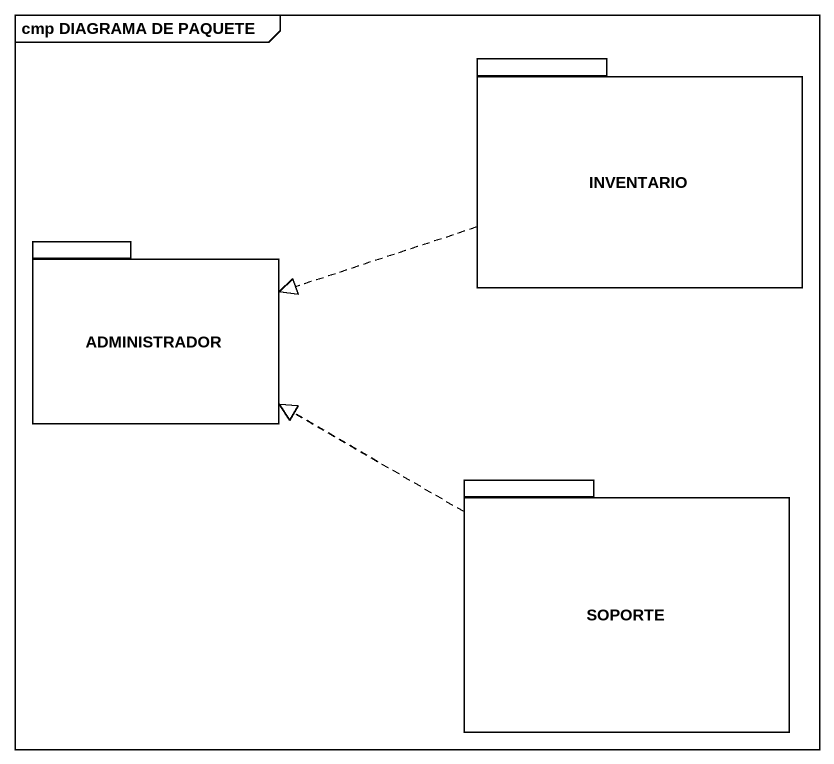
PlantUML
@startuml
mainframe cmp DIAGRAMA DE PAQUETE
package INVENTARIO {
}
package ADMINISTRADOR {
}
package SOPORTE {
}
INVENTARIO .left.|> ADMINISTRADOR
SOPORTE .left.|> ADMINISTRADOR
@enduml
